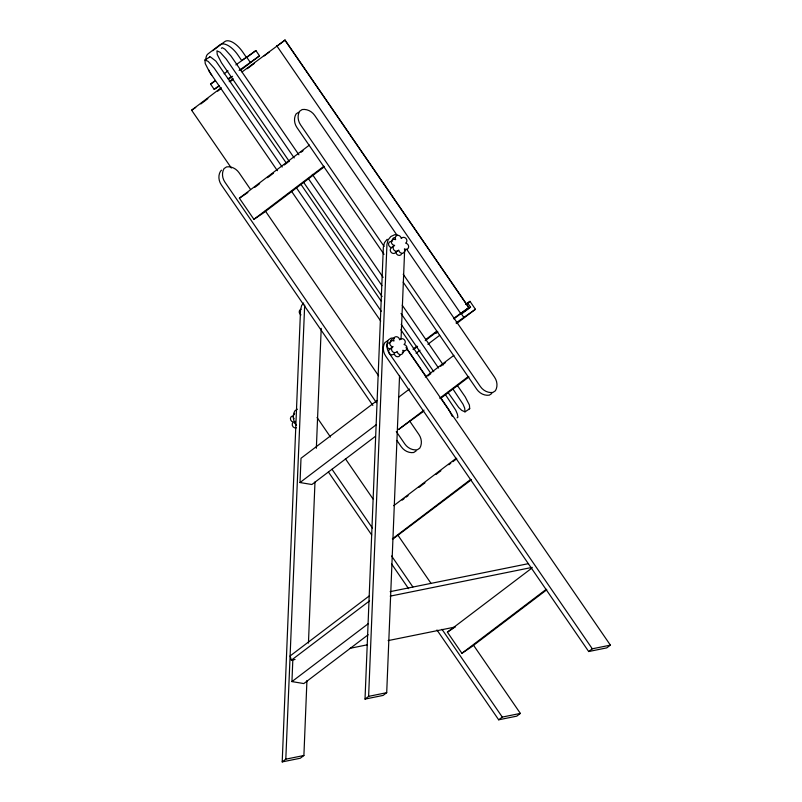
<?xml version="1.0" encoding="UTF-8"?>
<svg xmlns="http://www.w3.org/2000/svg" width="802" height="802" viewBox="0 0 802 802"><rect width="100%" height="100%" fill="white"/><g stroke="black" fill="none" stroke-linecap="round" stroke-linejoin="round"><path stroke-width="1.2" d="M306.935 680.567L303.898 755.504L300.299 758.241L282.204 761.9L300.529 309.993L301.622 305.532L303.667 302.966M282.204 761.9L285.803 759.173L304.68 305.031M368.178 634.743L303.818 683.565L291.938 681.59L292.83 659.745M375.266 436.448L311.888 484.518L300.018 482.543L301.001 458.273L377.241 400.439M308.449 643.094L314.985 481.972M316.349 448.248L321.211 328.339M399.566 375.446L386.704 692.687L383.105 695.424L365.02 699.083L383.346 247.176L384.429 242.715L387.165 239.297M365.02 699.083L368.619 696.357L386.945 244.45L388.028 239.988L390.764 236.56L394.714 234.705L397.872 235.347M401.04 339.216L404.679 249.292M286.184 162.876L215.928 61.163L210.264 56.762L204.941 59.949L205.242 63.629L209.442 71.809L277.382 170.696M209.412 57.403L209.653 56.802M221.412 48.3L222.264 47.659L224.881 49.163L230.946 55.919L298.895 154.806M447.917 392.318L458.724 407.506L461.772 410.403L465 411.867L464.699 408.188L463.035 404.228L452.719 388.669M465 411.867L469.701 408.719L469.401 405.04L465.21 396.86L457.421 385.531M397.852 250.515L395.777 252.299A3.208 2.827 52.8 0 1 391.226 252.409A3.208 2.827 52.8 0 1 391.466 247.728L394.293 245.372A3.208 2.827 52.8 0 1 391.446 241.322A3.208 2.827 52.8 0 1 395.536 239.688L395.657 239.567A3.208 2.827 52.8 0 1 397.361 235.397A3.208 2.827 52.8 0 1 401.211 238.445L401.371 238.505A3.208 2.827 52.8 0 1 405.922 238.384A3.208 2.827 52.8 0 1 405.682 243.066L405.732 243.237A3.208 2.827 52.8 0 1 408.579 247.297A3.208 2.827 52.8 0 1 404.479 248.931L404.368 249.041A3.208 2.827 52.8 0 1 402.664 253.211A3.208 2.827 52.8 0 1 398.815 250.174L398.654 250.114A3.208 2.827 52.8 0 1 394.103 250.224A3.208 2.827 52.8 0 1 394.343 245.542L394.664 245.392M221.522 170.184L220.47 171.297A12.822 11.318 52.8 0 0 221.362 184.931L372.86 405.431M416.198 450.854L413.692 452.518A12.822 11.318 52.8 0 1 401.18 446.644L396.93 440.458M491.806 393.501L489.31 395.165A12.822 11.318 52.8 0 1 476.789 389.291L403.165 282.134M212.751 50.716L224.66 41.684A19.228 9.022 56.3 0 1 242.755 52.07L246.384 57.353L241.673 60.491L238.044 55.208A19.228 9.022 56.3 0 0 219.959 44.822L208.039 53.864A19.228 9.022 56.3 0 0 205.873 59.569M218.896 86.235L214.184 89.373L210.555 84.09L215.357 80.451M224.129 73.794L228.029 70.847M235.828 64.932L255.888 50.566L259.517 55.849L240.56 70.225M246.916 57.373L255.888 50.566M214.184 89.373L219.177 85.593M228.159 78.786L231.146 76.511M239.126 70.456L259.517 55.849M228.59 79.308L232.58 76.28M231.357 168.039L191.608 110.205L221.292 87.689M229.202 81.694L233.161 78.686M242.064 71.939L285.031 40.1L468.829 307.597L453.892 318.915M200.851 103.949L207.868 98.626M217.663 91.187L220.63 88.942M230.525 81.433L232.6 79.869M247.347 68.681L254.364 63.358M264.159 55.919L269.201 52.11M277.021 46.165L285.031 40.1M324.479 166.646L263.317 213.041L253.903 219.327L239.377 198.194L309.422 145.072M254.715 187.417L259.647 183.678M267.537 177.693L273.462 173.202M284.309 164.971L288.259 161.974M301.081 152.25L303.056 150.756M253.903 219.327L323.938 166.204M399.596 355.908A3.208 2.827 52.8 0 1 394.323 353.692L394.153 353.632A3.208 2.827 52.8 0 1 389.612 353.752A3.208 2.827 52.8 0 1 389.852 349.07L392.679 346.715A3.208 2.827 52.8 0 1 389.832 342.654A3.208 2.827 52.8 0 1 393.922 341.02L394.043 340.91A3.208 2.827 52.8 0 1 395.737 336.74A3.208 2.827 52.8 0 1 399.596 339.787L399.757 339.837A3.208 2.827 52.8 0 1 404.308 339.727A3.208 2.827 52.8 0 1 404.068 344.409L404.118 344.579A3.208 2.827 52.8 0 1 406.965 348.629A3.208 2.827 52.8 0 1 402.865 350.273L402.754 350.384A3.208 2.827 52.8 0 1 401.05 354.554A3.208 2.827 52.8 0 1 397.201 351.507L397.03 351.446A3.208 2.827 52.8 0 1 392.489 351.567A3.208 2.827 52.8 0 1 392.729 346.885L393.04 346.735M465.651 304.429L469.982 301.351L475.426 309.281L456.629 323.537M466.022 304.359L469.982 301.351M413 349.181L416.96 346.183M425.862 339.426L436.739 331.176M453.561 318.424L468.829 307.597L284.941 40.16M413.431 349.612L417.581 346.464M425.21 340.68L437.371 331.447M435.907 333.421L437.882 331.918M462.614 313.151L470.533 307.156L467.626 302.925M416.078 353.231L420.007 350.243M427.867 344.289L439.656 335.346M455.977 322.965L475.426 309.281M398.654 397.241L409.501 389.01M425.291 377.04L453.892 355.346M427.797 375.988L430.754 373.742M440.619 366.263L445.551 362.524M300.018 482.543L376.258 424.709M424.027 410.143L398.373 429.591L423.576 411.336M439.807 398.173L468.408 376.469M440.348 398.614L468.949 376.92M393.712 505.691L456.288 458.223M402.143 500.157L404.128 498.643M406.113 497.14L408.098 495.636M419.025 487.345L424.98 482.824M435.907 474.543L440.879 470.774M448.819 464.749L450.804 463.235M452.799 461.731L456.769 458.714M392.338 538.874L470.804 479.355M471.285 479.847L392.97 538.994M369.331 595.876L290.113 655.956L291.377 660.196L295.056 659.444M291.377 660.196L369.602 600.858M291.938 681.59L368.188 623.755M546.804 589.751L471.315 647.013L461.902 653.299L447.386 632.166L531.806 568.137M461.902 653.299L546.322 589.259M436.96 629.971L498.684 719.805L502.293 717.078L520.378 713.409L473.611 645.359M387.386 340.9L384.89 342.574A12.822 11.318 52.8 0 0 385.782 356.208L588.698 651.535L592.297 648.798L610.392 645.139L406.343 348.178M520.378 713.409L516.779 716.146L498.684 719.805M610.392 645.139L606.783 647.866L588.698 651.535M210.555 84.09L215.267 80.952M191.608 110.205L195.738 107.448M239.377 198.194L247.858 192.54M470.533 307.156L461.11 313.442L463.656 317.141M447.386 632.166L453.972 627.765M298.575 112.27L296.078 113.944A12.822 11.318 52.8 0 0 296.971 127.588L384.048 254.314M297.382 409.18L294.875 410.845A12.822 11.318 52.8 0 0 295.768 424.489M390.153 591.655L528.548 563.626M390.183 596.137L532.257 567.365M350.163 648.287L367.316 644.808M388.138 640.597L455.496 626.953M368.619 696.357L386.704 692.687M285.803 759.173L303.898 755.504M204.941 59.949L208.169 61.403L214.234 68.17L282.184 167.047M469.09 408.759L469.701 408.719M457.09 417.862L457.932 417.22L457.401 414.143L455.736 410.193L445.421 394.634M391.787 247.577L391.416 247.557A3.208 2.827 52.8 0 1 390.945 241.442M390.163 348.91L389.802 348.9A3.208 2.827 52.8 0 1 386.885 345.421A3.208 2.827 52.8 0 1 389.912 342.805M276.69 45.674L460.488 313.171M396.82 234.936L314.695 115.418A12.822 11.318 52.8 0 0 302.174 109.543L299.677 111.207A12.822 11.318 52.8 0 0 300.57 124.851L384.108 246.435M406.724 249.362L494.513 377.13A12.822 11.318 52.8 0 1 495.405 390.764L492.909 392.439A12.822 11.318 52.8 0 1 480.388 386.554L403.226 274.254M246.475 56.852L250.104 62.135M312.339 174.375L383.115 277.372M402.223 305.191L443.265 364.93M294.184 157.944L226.244 59.067L220.169 52.3L216.941 50.847L217.242 54.526L221.442 62.706L289.382 161.583M308.339 178.545L381.942 285.672M401.05 313.482L438.564 368.068M303.537 182.184L382.093 296.519M401.2 324.329L433.762 371.717M301.041 184.51L381.02 300.9M400.83 329.742L430.554 373M296.339 187.648L381.261 311.256M406.033 347.306L425.852 376.148M440.709 397.772L448.498 409.11L452.278 416.298M291.537 191.287L380.709 321.071M592.297 648.798L389.381 353.481A12.822 11.318 52.8 0 1 388.489 339.837L390.995 338.173A12.822 11.318 52.8 0 1 394.464 338.183M250.414 189.262L239.086 172.771A12.822 11.318 52.8 0 0 226.565 166.896L224.069 168.56A12.822 11.318 52.8 0 0 224.961 182.204L376.459 402.694M265.282 210.896L378.554 375.747M409.702 421.08L418.905 434.483A12.822 11.318 52.8 0 1 419.797 448.117L417.301 449.792A12.822 11.318 52.8 0 1 404.779 443.907L396.278 431.546M317.041 417.481L330.504 437.07M345.381 458.724L373.01 498.944M397.802 535.024L431.105 583.495M332.008 469.26L372.449 528.117M391.607 555.997L412.89 586.974M441.982 629.309L502.293 717.078M328.409 471.987L371.687 534.974M391.556 563.886L408.579 588.668M395.927 251.968L395.937 252.349A3.208 2.827 52.8 0 0 401.742 253.582M390.805 341.913A3.208 2.827 52.8 0 1 392.328 339.086M400.128 354.915A3.208 2.827 52.8 0 1 399.917 355.446M403.617 351.847A3.208 2.827 52.8 0 1 402.263 352.78M404.088 350.815A3.208 2.827 52.8 0 1 403.907 351.366M296.379 427.847A3.208 2.827 52.8 0 1 293.362 422.253L293.311 422.083A3.208 2.827 52.8 0 1 292.279 416.068M294.314 414.504A3.208 2.827 52.8 0 1 294.635 413.401M294.103 418.714A3.208 2.827 52.8 0 1 293.803 414.814M296.459 425.17A3.208 2.827 52.8 0 1 295.206 421.361M211.728 75.167A19.228 9.022 56.3 0 1 208.61 69.784M392.549 241.171A3.208 2.827 52.8 0 1 395.045 237.522M405.521 250.023A3.208 2.827 52.8 0 1 404.398 251.237M300.991 314.885A3.208 2.827 52.8 0 1 301.101 309.261"/></g></svg>
